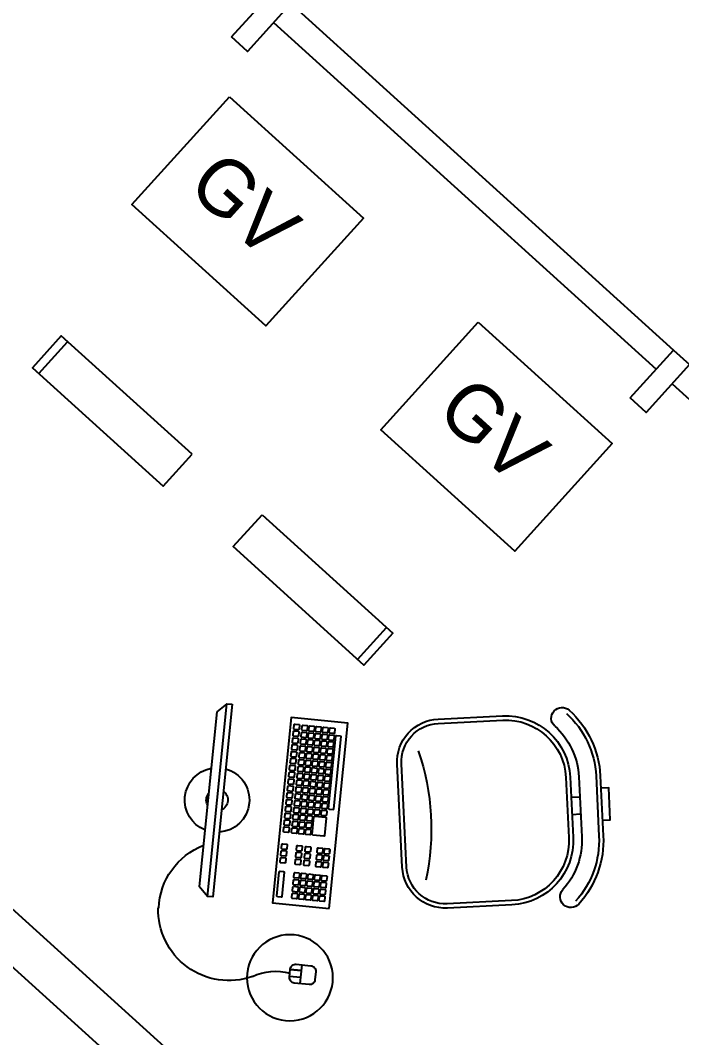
# Model space of a CAD drawing. Extents: x -1.7 to 87, y -33.6 to 19.
# Drawn here: x 76.214 to 77.751, y -8.897 to -6.532 of the extents above; entities that cross this region are included whole.
import ezdxf

# ---------------------------------------------------------------- set-up
doc = ezdxf.new("R2010")
doc.units = 0
for name, color, linetype in [('AR-ESQ', 2, 'Continuous'), ('AR-MOB', 2, 'Continuous'), ('AR-TXT', 2, 'Continuous')]:
    doc.layers.add(name, color=color, linetype=linetype)
doc.styles.add('1-125', font='stylu.ttf', dxfattribs={"height": 0.2})

# ---------------------------------------------------------------- blocks, each defined once
blk = doc.blocks.new('CADEIRA-S')
at = {"color": 2}
for p, q in [((0.0718, 0.2686), (-0.0682, 0.2686)), ((0.0718, 0.2186), (-0.0682, 0.2186)), ((0.0718, 0.1986), (-0.0682, 0.1986)), ((-0.2182, 0.0486), (-0.2182, -0.1014)), ((0.2218, -0.1014), (0.2218, 0.0486)), ((-0.1182, -0.2014), (0.1218, -0.2014))]:
    blk.add_line(p, q, dxfattribs=at)
at = {"color": 1}
for p, q in [((0.0718, 0.2586), (-0.0682, 0.2586)), ((-0.0148, 0.1986), (-0.0149, 0.2186)), ((0.0252, 0.1986), (0.0251, 0.2186)), ((0.0718, 0.1886), (-0.0682, 0.1886)), ((-0.2082, 0.0486), (-0.2082, -0.1014)), ((0.2118, -0.1014), (0.2118, 0.0486)), ((-0.1182, -0.1914), (0.1218, -0.1914))]:
    blk.add_line(p, q, dxfattribs=at)
at = {"color": 2}
blk.add_lwpolyline([(-0.032, 0.2686), (-0.032, 0.2867), (0.0426, 0.2867), (0.0426, 0.2686)], dxfattribs=at)
for centre, radius, start, end in [((-0.0682, 0.0486), 0.22, 90, 135), ((0.0718, 0.0486), 0.22, 45, 90), ((-0.0682, 0.0486), 0.17, 90, 135), ((0.0718, 0.0486), 0.17, 45, 90), ((-0.2061, 0.1864), 0.025, 135, 315), ((-0.0682, 0.0486), 0.15, 90, 180), ((0.0718, 0.0486), 0.15, 0, 90), ((0.2097, 0.1864), 0.025, 225, 45), ((-0.1182, -0.1014), 0.1, 180, 270), ((0.1218, -0.1014), 0.1, 270, 0)]:
    blk.add_arc(centre, radius, start, end, dxfattribs=at)
at = {"color": 1}
for centre, radius, start, end in [((-0.0682, 0.0486), 0.21, 90, 135), ((0.0718, 0.0486), 0.21, 45, 90), ((-0.0682, 0.0486), 0.14, 90, 180), ((0.0718, 0.0486), 0.14, 0, 90), ((-0.1182, -0.1014), 0.09, 180, 270), ((0.1218, -0.1014), 0.09, 270, 0), ((-0.0052, -0.6823), 0.5534, 73.6911, 105.2491)]:
    blk.add_arc(centre, radius, start, end, dxfattribs=at)
blk = doc.blocks.new('CPU')
at = {"color": 1}
blk.add_line((1.1721, 1.0512), (1.1721, 0.9512), dxfattribs=at)
blk.add_lwpolyline([(0.7821, 0.9512), (1.1921, 0.9512), (1.1921, 1.0512), (0.7821, 1.0512)], close=True, dxfattribs=at)
blk = doc.blocks.new('estacao de trabalho 290 x 150')
at = {"color": 252}
for p, q in [((-0.691, 0.7737), (-0.5904, 0.9098)), ((-0.681, 0.7663), (-0.5804, 0.9024)), ((-0.5808, 0.9046), (-0.5882, 0.9101)), ((-0.5718, 0.898), (-0.5753, 0.9006)), ((-0.6832, 0.7659), (-0.6907, 0.7714)), ((-0.6743, 0.7593), (-0.6777, 0.7619)), ((-0.6921, 0.7463), (-0.7165, 0.7132)), ((-0.6693, 0.7315), (-0.6898, 0.7467)), ((-0.7162, 0.711), (-0.6957, 0.6958)), ((-0.6934, 0.6962), (-0.669, 0.7293)), ((-0.7501, 0.6937), (-0.7475, 0.6972)), ((-0.7401, 0.6863), (-0.7375, 0.6898)), ((-0.7044, 0.5873), (-0.7381, 0.5416)), ((-0.7289, 0.5348), (-0.6952, 0.5804)), ((-0.6955, 0.5827), (-0.7022, 0.5876)), ((-0.7378, 0.5394), (-0.7311, 0.5345))]:
    blk.add_line(p, q, dxfattribs=at)
at = {"color": 2}
for p, q in [((-0.3423, 0.788), (-0.3379, 0.7583)), ((-0.3379, 0.7583), (-0.5801, 0.4305)), ((-0.8789, 0.4551), (-0.905, 0.4198)), ((-0.8758, 0.4167), (-0.8962, 0.4318)), ((-0.8666, 0.4291), (-0.887, 0.4442)), ((-0.887, 0.4442), (-0.8666, 0.4291)), ((-0.6097, 0.426), (-0.5801, 0.4305))]:
    blk.add_line(p, q, dxfattribs=at)
for points in [[(-0.8381, 0.5953), (-0.5809, 0.9435), (-0.4743, 0.8647), (-0.7315, 0.5165)], [(-1.45, 0), (1.45, 0), (1.45, 0.1), (-1.45, 0.1)]]:
    blk.add_lwpolyline(points, close=True, dxfattribs=at)
at = {"color": 252}
for points in [[(-0.5683, 0.8954), (-0.5753, 0.9006, 0.414214), (-0.5779, 0.9002), (-0.5831, 0.8932, 0.414214), (-0.5827, 0.8906), (-0.5757, 0.8854, 0.414214), (-0.5731, 0.8858), (-0.5679, 0.8928, 0.414214)], [(-0.5588, 0.9083), (-0.5658, 0.9134, 0.414214), (-0.5684, 0.913), (-0.5736, 0.9061, 0.414214), (-0.5732, 0.9034), (-0.5662, 0.8983, 0.414214), (-0.5636, 0.8987), (-0.5584, 0.9057, 0.414214)], [(-0.546, 0.8988), (-0.5529, 0.9039, 0.414214), (-0.5556, 0.9035), (-0.5607, 0.8966, 0.414214), (-0.5603, 0.8939), (-0.5533, 0.8888, 0.414214), (-0.5507, 0.8892), (-0.5456, 0.8962, 0.414214)], [(-0.5873, 0.8697), (-0.5943, 0.8748, 0.414214), (-0.5969, 0.8744), (-0.6021, 0.8675, 0.414214), (-0.6017, 0.8648), (-0.5947, 0.8597, 0.414214), (-0.5921, 0.8601), (-0.5869, 0.8671, 0.414214)], [(-0.5778, 0.8826), (-0.5848, 0.8877, 0.414214), (-0.5874, 0.8873), (-0.5926, 0.8804, 0.414214), (-0.5922, 0.8777), (-0.5852, 0.8726, 0.414214), (-0.5826, 0.873), (-0.5774, 0.8799, 0.414214)], [(-0.565, 0.8731), (-0.5719, 0.8782, 0.414214), (-0.5746, 0.8778), (-0.5797, 0.8708, 0.414214), (-0.5793, 0.8682), (-0.5724, 0.8631, 0.414214), (-0.5697, 0.8635), (-0.5646, 0.8704, 0.414214)], [(-0.5555, 0.8859), (-0.5624, 0.8911, 0.414214), (-0.5651, 0.8907), (-0.5702, 0.8837, 0.414214), (-0.5698, 0.8811), (-0.5629, 0.8759, 0.414214), (-0.5602, 0.8763), (-0.5551, 0.8833, 0.414214)], [(-0.5426, 0.8764), (-0.5495, 0.8816, 0.414214), (-0.5522, 0.8812), (-0.5573, 0.8742, 0.414214), (-0.5569, 0.8716), (-0.55, 0.8664, 0.414214), (-0.5473, 0.8668), (-0.5422, 0.8738, 0.414214)], [(-0.5331, 0.8893), (-0.54, 0.8944, 0.414214), (-0.5427, 0.894), (-0.5478, 0.8871, 0.414214), (-0.5474, 0.8844), (-0.5405, 0.8793, 0.414214), (-0.5378, 0.8797), (-0.5327, 0.8866, 0.414214)], [(-0.5202, 0.8798), (-0.5272, 0.8849, 0.414214), (-0.5298, 0.8845), (-0.535, 0.8776, 0.414214), (-0.5346, 0.8749), (-0.5276, 0.8698, 0.414214), (-0.525, 0.8702), (-0.5198, 0.8771, 0.414214)], [(-0.5073, 0.8703), (-0.5143, 0.8754, 0.414214), (-0.5169, 0.875), (-0.5221, 0.8681, 0.414214), (-0.5217, 0.8654), (-0.5147, 0.8603, 0.414214), (-0.5121, 0.8607), (-0.507, 0.8676, 0.414214)], [(-0.5969, 0.8568), (-0.6038, 0.862, 0.414214), (-0.6065, 0.8616), (-0.6116, 0.8546, 0.414214), (-0.6112, 0.852), (-0.6042, 0.8468, 0.414214), (-0.6016, 0.8472), (-0.5965, 0.8542, 0.414214)], [(-0.584, 0.8473), (-0.5909, 0.8525, 0.414214), (-0.5936, 0.8521), (-0.5987, 0.8451, 0.414214), (-0.5983, 0.8425), (-0.5914, 0.8373, 0.414214), (-0.5887, 0.8377), (-0.5836, 0.8447, 0.414214)], [(-0.5745, 0.8602), (-0.5814, 0.8653, 0.414214), (-0.5841, 0.8649), (-0.5892, 0.858, 0.414214), (-0.5888, 0.8553), (-0.5819, 0.8502, 0.414214), (-0.5792, 0.8506), (-0.5741, 0.8575, 0.414214)], [(-0.5616, 0.8507), (-0.5686, 0.8558, 0.414214), (-0.5712, 0.8554), (-0.5763, 0.8485, 0.414214), (-0.5759, 0.8458), (-0.569, 0.8407, 0.414214), (-0.5663, 0.8411), (-0.5612, 0.848, 0.414214)], [(-0.5521, 0.8636), (-0.5591, 0.8687, 0.414214), (-0.5617, 0.8683), (-0.5668, 0.8613, 0.414214), (-0.5664, 0.8587), (-0.5595, 0.8536, 0.414214), (-0.5568, 0.8539), (-0.5517, 0.8609, 0.414214)], [(-0.5392, 0.854), (-0.5462, 0.8592, 0.414214), (-0.5488, 0.8588), (-0.554, 0.8518, 0.414214), (-0.5536, 0.8492), (-0.5466, 0.844, 0.414214), (-0.544, 0.8444), (-0.5388, 0.8514, 0.414214)], [(-0.5297, 0.8669), (-0.5367, 0.8721, 0.414214), (-0.5393, 0.8717), (-0.5445, 0.8647, 0.414214), (-0.5441, 0.8621), (-0.5371, 0.8569, 0.414214), (-0.5345, 0.8573), (-0.5293, 0.8643, 0.414214)], [(-0.5169, 0.8574), (-0.5238, 0.8625, 0.414214), (-0.5265, 0.8621), (-0.5316, 0.8552, 0.414214), (-0.5312, 0.8525), (-0.5242, 0.8474, 0.414214), (-0.5216, 0.8478), (-0.5165, 0.8548, 0.414214)], [(-0.501, 0.8466), (-0.508, 0.8518, 0.414214), (-0.5106, 0.8514), (-0.5158, 0.8444, 0.414214), (-0.5154, 0.8418), (-0.5084, 0.8366, 0.414214), (-0.5058, 0.837), (-0.5006, 0.844, 0.414214)], [(-0.4915, 0.8595), (-0.4985, 0.8646, 0.414214), (-0.5011, 0.8642), (-0.5063, 0.8573, 0.414214), (-0.5059, 0.8546), (-0.4989, 0.8495, 0.414214), (-0.4963, 0.8499), (-0.4911, 0.8569, 0.414214)], [(-0.6159, 0.8311), (-0.6228, 0.8362, 0.414214), (-0.6255, 0.8358), (-0.6306, 0.8289, 0.414214), (-0.6302, 0.8262), (-0.6233, 0.8211, 0.414214), (-0.6206, 0.8215), (-0.6155, 0.8284, 0.414214)], [(-0.6064, 0.844), (-0.6133, 0.8491, 0.414214), (-0.616, 0.8487), (-0.6211, 0.8417, 0.414214), (-0.6207, 0.8391), (-0.6137, 0.834, 0.414214), (-0.6111, 0.8344), (-0.606, 0.8413, 0.414214)], [(-0.5935, 0.8345), (-0.6004, 0.8396, 0.414214), (-0.6031, 0.8392), (-0.6082, 0.8322, 0.414214), (-0.6078, 0.8296), (-0.6009, 0.8245, 0.414214), (-0.5982, 0.8249), (-0.5931, 0.8318, 0.414214)], [(-0.5806, 0.8249), (-0.5876, 0.8301, 0.414214), (-0.5902, 0.8297), (-0.5954, 0.8227, 0.414214), (-0.595, 0.8201), (-0.588, 0.8149, 0.414214), (-0.5854, 0.8153), (-0.5802, 0.8223, 0.414214)], [(-0.5711, 0.8378), (-0.5781, 0.843, 0.414214), (-0.5807, 0.8426), (-0.5859, 0.8356, 0.414214), (-0.5855, 0.833), (-0.5785, 0.8278, 0.414214), (-0.5759, 0.8282), (-0.5707, 0.8352, 0.414214)], [(-0.5582, 0.8283), (-0.5652, 0.8334, 0.414214), (-0.5678, 0.833), (-0.573, 0.8261, 0.414214), (-0.5726, 0.8234), (-0.5656, 0.8183, 0.414214), (-0.563, 0.8187), (-0.5578, 0.8257, 0.414214)], [(-0.5487, 0.8412), (-0.5557, 0.8463, 0.414214), (-0.5583, 0.8459), (-0.5635, 0.839, 0.414214), (-0.5631, 0.8363), (-0.5561, 0.8312, 0.414214), (-0.5535, 0.8316), (-0.5483, 0.8385, 0.414214)], [(-0.5359, 0.8317), (-0.5428, 0.8368, 0.414214), (-0.5455, 0.8364), (-0.5506, 0.8295, 0.414214), (-0.5502, 0.8268), (-0.5433, 0.8217, 0.414214), (-0.5406, 0.8221), (-0.5355, 0.829, 0.414214)], [(-0.5264, 0.8445), (-0.5333, 0.8497, 0.414214), (-0.536, 0.8493), (-0.5411, 0.8423, 0.414214), (-0.5407, 0.8397), (-0.5338, 0.8345, 0.414214), (-0.5311, 0.8349), (-0.526, 0.8419, 0.414214)], [(-0.5105, 0.8338), (-0.5175, 0.8389, 0.414214), (-0.5201, 0.8385), (-0.5253, 0.8315, 0.414214), (-0.5249, 0.8289), (-0.5179, 0.8238, 0.414214), (-0.5153, 0.8242), (-0.5101, 0.8311, 0.414214)], [(-0.6349, 0.8054), (-0.6418, 0.8105, 0.414214), (-0.6445, 0.8101), (-0.6496, 0.8031, 0.414214), (-0.6492, 0.8005), (-0.6423, 0.7954, 0.414214), (-0.6396, 0.7958), (-0.6345, 0.8027, 0.414214)], [(-0.6254, 0.8182), (-0.6323, 0.8234, 0.414214), (-0.635, 0.823), (-0.6401, 0.816, 0.414214), (-0.6397, 0.8134), (-0.6328, 0.8082, 0.414214), (-0.6301, 0.8086), (-0.625, 0.8156, 0.414214)], [(-0.6125, 0.8087), (-0.6195, 0.8139, 0.414214), (-0.6221, 0.8135), (-0.6272, 0.8065, 0.414214), (-0.6268, 0.8039), (-0.6199, 0.7987, 0.414214), (-0.6172, 0.7991), (-0.6121, 0.8061, 0.414214)], [(-0.603, 0.8216), (-0.61, 0.8267, 0.414214), (-0.6126, 0.8263), (-0.6177, 0.8194, 0.414214), (-0.6173, 0.8167), (-0.6104, 0.8116, 0.414214), (-0.6077, 0.812), (-0.6026, 0.8189, 0.414214)], [(-0.5996, 0.7992), (-0.6066, 0.8043, 0.414214), (-0.6092, 0.8039), (-0.6144, 0.797, 0.414214), (-0.614, 0.7943), (-0.607, 0.7892, 0.414214), (-0.6044, 0.7896), (-0.5992, 0.7966, 0.414214)], [(-0.5901, 0.8121), (-0.5971, 0.8172, 0.414214), (-0.5997, 0.8168), (-0.6049, 0.8099, 0.414214), (-0.6045, 0.8072), (-0.5975, 0.8021, 0.414214), (-0.5949, 0.8025), (-0.5897, 0.8094, 0.414214)], [(-0.5773, 0.8026), (-0.5842, 0.8077, 0.414214), (-0.5869, 0.8073), (-0.592, 0.8004, 0.414214), (-0.5916, 0.7977), (-0.5846, 0.7926, 0.414214), (-0.582, 0.793), (-0.5769, 0.7999, 0.414214)], [(-0.5678, 0.8154), (-0.5747, 0.8206, 0.414214), (-0.5774, 0.8202), (-0.5825, 0.8132, 0.414214), (-0.5821, 0.8106), (-0.5751, 0.8054, 0.414214), (-0.5725, 0.8058), (-0.5674, 0.8128, 0.414214)], [(-0.5549, 0.8059), (-0.5618, 0.8111, 0.414214), (-0.5645, 0.8107), (-0.5696, 0.8037, 0.414214), (-0.5692, 0.8011), (-0.5623, 0.7959, 0.414214), (-0.5596, 0.7963), (-0.5545, 0.8033, 0.414214)], [(-0.5454, 0.8188), (-0.5523, 0.8239, 0.414214), (-0.555, 0.8235), (-0.5601, 0.8166, 0.414214), (-0.5597, 0.8139), (-0.5528, 0.8088, 0.414214), (-0.5501, 0.8092), (-0.545, 0.8162, 0.414214)], [(-0.5295, 0.808), (-0.5365, 0.8132, 0.414214), (-0.5391, 0.8128), (-0.5443, 0.8058, 0.414214), (-0.5439, 0.8032), (-0.5369, 0.798, 0.414214), (-0.5343, 0.7984), (-0.5292, 0.8054, 0.414214)], [(-0.52, 0.8209), (-0.527, 0.826, 0.414214), (-0.5296, 0.8256), (-0.5348, 0.8187, 0.414214), (-0.5344, 0.816), (-0.5274, 0.8109, 0.414214), (-0.5248, 0.8113), (-0.5196, 0.8182, 0.414214)], [(-0.6539, 0.7796), (-0.6608, 0.7848, 0.414214), (-0.6635, 0.7844), (-0.6686, 0.7774, 0.414214), (-0.6682, 0.7748), (-0.6613, 0.7696, 0.414214), (-0.6586, 0.77), (-0.6535, 0.777, 0.414214)], [(-0.6444, 0.7925), (-0.6513, 0.7976, 0.414214), (-0.654, 0.7972), (-0.6591, 0.7903, 0.414214), (-0.6587, 0.7876), (-0.6518, 0.7825, 0.414214), (-0.6491, 0.7829), (-0.644, 0.7898, 0.414214)], [(-0.6315, 0.783), (-0.6385, 0.7881, 0.414214), (-0.6411, 0.7877), (-0.6463, 0.7808, 0.414214), (-0.6459, 0.7781), (-0.6389, 0.773, 0.414214), (-0.6363, 0.7734), (-0.6311, 0.7803, 0.414214)], [(-0.622, 0.7958), (-0.629, 0.801, 0.414214), (-0.6316, 0.8006), (-0.6368, 0.7936, 0.414214), (-0.6364, 0.791), (-0.6294, 0.7858, 0.414214), (-0.6268, 0.7862), (-0.6216, 0.7932, 0.414214)], [(-0.6091, 0.7863), (-0.6161, 0.7915, 0.414214), (-0.6187, 0.7911), (-0.6239, 0.7841, 0.414214), (-0.6235, 0.7815), (-0.6165, 0.7763, 0.414214), (-0.6139, 0.7767), (-0.6087, 0.7837, 0.414214)], [(-0.5963, 0.7768), (-0.6032, 0.782, 0.414214), (-0.6059, 0.7816), (-0.611, 0.7746, 0.414214), (-0.6106, 0.772), (-0.6037, 0.7668, 0.414214), (-0.601, 0.7672), (-0.5959, 0.7742, 0.414214)], [(-0.5868, 0.7897), (-0.5937, 0.7948, 0.414214), (-0.5964, 0.7944), (-0.6015, 0.7875, 0.414214), (-0.6011, 0.7848), (-0.5942, 0.7797, 0.414214), (-0.5915, 0.7801), (-0.5864, 0.7871, 0.414214)], [(-0.5739, 0.7802), (-0.5809, 0.7853, 0.414214), (-0.5835, 0.7849), (-0.5886, 0.778, 0.414214), (-0.5882, 0.7753), (-0.5813, 0.7702, 0.414214), (-0.5786, 0.7706), (-0.5735, 0.7775, 0.414214)], [(-0.5644, 0.7931), (-0.5713, 0.7982, 0.414214), (-0.574, 0.7978), (-0.5791, 0.7908, 0.414214), (-0.5787, 0.7882), (-0.5718, 0.7831, 0.414214), (-0.5691, 0.7835), (-0.564, 0.7904, 0.414214)], [(-0.5486, 0.7823), (-0.5555, 0.7874, 0.414214), (-0.5582, 0.787), (-0.5633, 0.7801, 0.414214), (-0.5629, 0.7774), (-0.556, 0.7723, 0.414214), (-0.5533, 0.7727), (-0.5482, 0.7796, 0.414214)], [(-0.5391, 0.7952), (-0.546, 0.8003, 0.414214), (-0.5487, 0.7999), (-0.5538, 0.7929, 0.414214), (-0.5534, 0.7903), (-0.5464, 0.7852, 0.414214), (-0.5438, 0.7856), (-0.5387, 0.7925, 0.414214)], [(-0.6729, 0.7539), (-0.6799, 0.759, 0.414214), (-0.6825, 0.7586), (-0.6877, 0.7517, 0.414214), (-0.6873, 0.749), (-0.6803, 0.7439, 0.414214), (-0.6777, 0.7443), (-0.6725, 0.7512, 0.414214)], [(-0.6634, 0.7667), (-0.6704, 0.7719, 0.414214), (-0.673, 0.7715), (-0.6781, 0.7645, 0.414214), (-0.6777, 0.7619), (-0.6708, 0.7567, 0.414214), (-0.6681, 0.7571), (-0.663, 0.7641, 0.414214)], [(-0.6505, 0.7572), (-0.6575, 0.7624, 0.414214), (-0.6601, 0.762), (-0.6653, 0.755, 0.414214), (-0.6649, 0.7524), (-0.6579, 0.7472, 0.414214), (-0.6553, 0.7476), (-0.6501, 0.7546, 0.414214)], [(-0.641, 0.7701), (-0.648, 0.7752, 0.414214), (-0.6506, 0.7748), (-0.6558, 0.7679, 0.414214), (-0.6554, 0.7652), (-0.6484, 0.7601, 0.414214), (-0.6458, 0.7605), (-0.6406, 0.7675, 0.414214)], [(-0.6282, 0.7606), (-0.6351, 0.7657, 0.414214), (-0.6378, 0.7653), (-0.6429, 0.7584, 0.414214), (-0.6425, 0.7557), (-0.6355, 0.7506, 0.414214), (-0.6329, 0.751), (-0.6278, 0.758, 0.414214)], [(-0.6187, 0.7735), (-0.6256, 0.7786, 0.414214), (-0.6283, 0.7782), (-0.6334, 0.7713, 0.414214), (-0.633, 0.7686), (-0.626, 0.7635, 0.414214), (-0.6234, 0.7639), (-0.6183, 0.7708, 0.414214)], [(-0.6058, 0.764), (-0.6127, 0.7691, 0.414214), (-0.6154, 0.7687), (-0.6205, 0.7617, 0.414214), (-0.6201, 0.7591), (-0.6132, 0.754, 0.414214), (-0.6105, 0.7544), (-0.6054, 0.7613, 0.414214)], [(-0.5929, 0.7545), (-0.5999, 0.7596, 0.414214), (-0.6025, 0.7592), (-0.6077, 0.7522, 0.414214), (-0.6073, 0.7496), (-0.6003, 0.7445, 0.414214), (-0.5977, 0.7449), (-0.5925, 0.7518, 0.414214)], [(-0.5834, 0.7673), (-0.5904, 0.7725, 0.414214), (-0.593, 0.7721), (-0.5981, 0.7651, 0.414214), (-0.5977, 0.7625), (-0.5908, 0.7573, 0.414214), (-0.5881, 0.7577), (-0.583, 0.7647, 0.414214)], [(-0.5676, 0.7566), (-0.5745, 0.7617, 0.414214), (-0.5772, 0.7613), (-0.5823, 0.7543, 0.414214), (-0.5819, 0.7517), (-0.575, 0.7465, 0.414214), (-0.5723, 0.7469), (-0.5672, 0.7539, 0.414214)], [(-0.5581, 0.7694), (-0.565, 0.7746, 0.414214), (-0.5677, 0.7742), (-0.5728, 0.7672, 0.414214), (-0.5724, 0.7646), (-0.5655, 0.7594, 0.414214), (-0.5628, 0.7598), (-0.5577, 0.7668, 0.414214)], [(-0.66, 0.7444), (-0.667, 0.7495, 0.414214), (-0.6696, 0.7491), (-0.6748, 0.7422, 0.414214), (-0.6744, 0.7395), (-0.6674, 0.7344, 0.414214), (-0.6648, 0.7348), (-0.6596, 0.7417, 0.414214)], [(-0.6472, 0.7349), (-0.6541, 0.74, 0.414214), (-0.6568, 0.7396), (-0.6619, 0.7326, 0.414214), (-0.6615, 0.73), (-0.6546, 0.7249, 0.414214), (-0.6519, 0.7253), (-0.6468, 0.7322, 0.414214)], [(-0.6377, 0.7477), (-0.6446, 0.7529, 0.414214), (-0.6473, 0.7525), (-0.6524, 0.7455, 0.414214), (-0.652, 0.7429), (-0.6451, 0.7377, 0.414214), (-0.6424, 0.7381), (-0.6373, 0.7451, 0.414214)], [(-0.6248, 0.7382), (-0.6317, 0.7434, 0.414214), (-0.6344, 0.743), (-0.6395, 0.736, 0.414214), (-0.6391, 0.7334), (-0.6322, 0.7282, 0.414214), (-0.6295, 0.7286), (-0.6244, 0.7356, 0.414214)], [(-0.6153, 0.7511), (-0.6222, 0.7562, 0.414214), (-0.6249, 0.7558), (-0.63, 0.7489, 0.414214), (-0.6296, 0.7462), (-0.6227, 0.7411, 0.414214), (-0.62, 0.7415), (-0.6149, 0.7484, 0.414214)], [(-0.6119, 0.7287), (-0.6189, 0.7339, 0.414214), (-0.6215, 0.7335), (-0.6267, 0.7265, 0.414214), (-0.6263, 0.7239), (-0.6193, 0.7187, 0.414214), (-0.6167, 0.7191), (-0.6115, 0.7261, 0.414214)], [(-0.6024, 0.7416), (-0.6094, 0.7467, 0.414214), (-0.612, 0.7463), (-0.6172, 0.7394, 0.414214), (-0.6168, 0.7367), (-0.6098, 0.7316, 0.414214), (-0.6072, 0.732), (-0.602, 0.7389, 0.414214)], [(-0.5866, 0.7308), (-0.5935, 0.7359, 0.414214), (-0.5962, 0.7356), (-0.6013, 0.7286, 0.414214), (-0.6009, 0.7259), (-0.594, 0.7208, 0.414214), (-0.5913, 0.7212), (-0.5862, 0.7282, 0.414214)], [(-0.5771, 0.7437), (-0.584, 0.7488, 0.414214), (-0.5867, 0.7484), (-0.5918, 0.7415, 0.414214), (-0.5914, 0.7388), (-0.5845, 0.7337, 0.414214), (-0.5818, 0.7341), (-0.5767, 0.741, 0.414214)], [(-0.6662, 0.7091), (-0.6731, 0.7143, 0.414214), (-0.6758, 0.7139), (-0.6809, 0.7069, 0.414214), (-0.6805, 0.7043), (-0.6736, 0.6991, 0.414214), (-0.6709, 0.6995), (-0.6658, 0.7065, 0.414214)], [(-0.6567, 0.722), (-0.6636, 0.7271, 0.414214), (-0.6663, 0.7267), (-0.6714, 0.7198, 0.414214), (-0.671, 0.7171), (-0.6641, 0.712, 0.414214), (-0.6614, 0.7124), (-0.6563, 0.7193, 0.414214)], [(-0.6438, 0.7125), (-0.6508, 0.7176, 0.414214), (-0.6534, 0.7172), (-0.6586, 0.7103, 0.414214), (-0.6582, 0.7076), (-0.6512, 0.7025, 0.414214), (-0.6486, 0.7029), (-0.6434, 0.7098, 0.414214)], [(-0.6343, 0.7254), (-0.6413, 0.7305, 0.414214), (-0.6439, 0.7301), (-0.649, 0.7231, 0.414214), (-0.6486, 0.7205), (-0.6417, 0.7154, 0.414214), (-0.639, 0.7158), (-0.6339, 0.7227, 0.414214)], [(-0.6214, 0.7158), (-0.6284, 0.721, 0.414214), (-0.631, 0.7206), (-0.6362, 0.7136, 0.414214), (-0.6358, 0.711), (-0.6288, 0.7058, 0.414214), (-0.6262, 0.7062), (-0.621, 0.7132, 0.414214)], [(-0.6056, 0.7051), (-0.6126, 0.7102, 0.414214), (-0.6152, 0.7098), (-0.6203, 0.7029, 0.414214), (-0.6199, 0.7002), (-0.613, 0.6951, 0.414214), (-0.6103, 0.6955), (-0.6052, 0.7024, 0.414214)], [(-0.5961, 0.7179), (-0.6031, 0.7231, 0.414214), (-0.6057, 0.7227), (-0.6108, 0.7157, 0.414214), (-0.6104, 0.7131), (-0.6035, 0.7079, 0.414214), (-0.6008, 0.7083), (-0.5957, 0.7153, 0.414214)], [(-0.7379, 0.6924), (-0.7448, 0.6976, 0.414214), (-0.7475, 0.6972), (-0.7526, 0.6902, 0.414214), (-0.7522, 0.6876), (-0.7453, 0.6824, 0.414214), (-0.7426, 0.6828), (-0.7375, 0.6898, 0.414214)], [(-0.725, 0.6829), (-0.732, 0.6881, 0.414214), (-0.7346, 0.6877), (-0.7398, 0.6807, 0.414214), (-0.7394, 0.6781), (-0.7324, 0.6729, 0.414214), (-0.7298, 0.6733), (-0.7246, 0.6803, 0.414214)], [(-0.6757, 0.6963), (-0.6826, 0.7014, 0.414214), (-0.6853, 0.701), (-0.6904, 0.694, 0.414214), (-0.69, 0.6914), (-0.6831, 0.6863, 0.414214), (-0.6804, 0.6867), (-0.6753, 0.6936, 0.414214)], [(-0.6628, 0.6867), (-0.6698, 0.6919, 0.414214), (-0.6724, 0.6915), (-0.6776, 0.6845, 0.414214), (-0.6772, 0.6819), (-0.6702, 0.6767, 0.414214), (-0.6676, 0.6771), (-0.6624, 0.6841, 0.414214)], [(-0.6533, 0.6996), (-0.6603, 0.7048, 0.414214), (-0.6629, 0.7044), (-0.6681, 0.6974, 0.414214), (-0.6677, 0.6948), (-0.6607, 0.6896, 0.414214), (-0.6581, 0.69), (-0.6529, 0.697, 0.414214)], [(-0.6405, 0.6901), (-0.6474, 0.6952, 0.414214), (-0.65, 0.6948), (-0.6552, 0.6879, 0.414214), (-0.6548, 0.6852), (-0.6478, 0.6801, 0.414214), (-0.6452, 0.6805), (-0.6401, 0.6875, 0.414214)], [(-0.6309, 0.703), (-0.6379, 0.7081, 0.414214), (-0.6405, 0.7077), (-0.6457, 0.7008, 0.414214), (-0.6453, 0.6981), (-0.6383, 0.693, 0.414214), (-0.6357, 0.6934), (-0.6305, 0.7003, 0.414214)], [(-0.6151, 0.6922), (-0.6221, 0.6973, 0.414214), (-0.6247, 0.6969), (-0.6299, 0.69, 0.414214), (-0.6295, 0.6873), (-0.6225, 0.6822, 0.414214), (-0.6199, 0.6826), (-0.6147, 0.6896, 0.414214)], [(-0.7569, 0.6667), (-0.7639, 0.6718, 0.414214), (-0.7665, 0.6714), (-0.7716, 0.6645, 0.414214), (-0.7713, 0.6618), (-0.7643, 0.6567, 0.414214), (-0.7617, 0.6571), (-0.7565, 0.664, 0.414214)], [(-0.7474, 0.6796), (-0.7544, 0.6847, 0.414214), (-0.757, 0.6843), (-0.7621, 0.6773, 0.414214), (-0.7617, 0.6747), (-0.7548, 0.6696, 0.414214), (-0.7521, 0.67), (-0.747, 0.6769, 0.414214)], [(-0.744, 0.6572), (-0.751, 0.6623, 0.414214), (-0.7536, 0.6619), (-0.7588, 0.655, 0.414214), (-0.7584, 0.6523), (-0.7514, 0.6472, 0.414214), (-0.7488, 0.6476), (-0.7436, 0.6545, 0.414214)], [(-0.7345, 0.6701), (-0.7415, 0.6752, 0.414214), (-0.7441, 0.6748), (-0.7493, 0.6678, 0.414214), (-0.7489, 0.6652), (-0.7419, 0.6601, 0.414214), (-0.7393, 0.6605), (-0.7341, 0.6674, 0.414214)], [(-0.7021, 0.6664), (-0.7091, 0.6715, 0.414214), (-0.7117, 0.6711), (-0.7169, 0.6641, 0.414214), (-0.7165, 0.6615), (-0.7095, 0.6564, 0.414214), (-0.7069, 0.6568), (-0.7017, 0.6637, 0.414214)], [(-0.65, 0.6772), (-0.6569, 0.6824, 0.414214), (-0.6596, 0.682), (-0.6647, 0.675, 0.414214), (-0.6643, 0.6724), (-0.6573, 0.6672, 0.414214), (-0.6547, 0.6676), (-0.6496, 0.6746, 0.414214)], [(-0.6341, 0.6665), (-0.6411, 0.6716, 0.414214), (-0.6437, 0.6712), (-0.6489, 0.6643, 0.414214), (-0.6485, 0.6616), (-0.6415, 0.6565, 0.414214), (-0.6389, 0.6569), (-0.6337, 0.6638, 0.414214)], [(-0.6246, 0.6793), (-0.6316, 0.6845, 0.414214), (-0.6342, 0.6841), (-0.6394, 0.6771, 0.414214), (-0.639, 0.6745), (-0.632, 0.6693, 0.414214), (-0.6294, 0.6697), (-0.6242, 0.6767, 0.414214)], [(-0.7752, 0.6418), (-0.7822, 0.647, 0.414214), (-0.7848, 0.6466), (-0.79, 0.6396, 0.414214), (-0.7896, 0.637), (-0.7826, 0.6318, 0.414214), (-0.78, 0.6322), (-0.7748, 0.6392, 0.414214)], [(-0.7211, 0.6406), (-0.7281, 0.6458, 0.414214), (-0.7307, 0.6454), (-0.7359, 0.6384, 0.414214), (-0.7355, 0.6358), (-0.7285, 0.6306, 0.414214), (-0.7259, 0.631), (-0.7207, 0.638, 0.414214)], [(-0.7116, 0.6535), (-0.7186, 0.6586, 0.414214), (-0.7212, 0.6582), (-0.7264, 0.6513, 0.414214), (-0.726, 0.6486), (-0.719, 0.6435, 0.414214), (-0.7164, 0.6439), (-0.7112, 0.6508, 0.414214)], [(-0.6952, 0.6419), (-0.7022, 0.647, 0.414214), (-0.7048, 0.6466), (-0.7099, 0.6397, 0.414214), (-0.7095, 0.637), (-0.7026, 0.6319, 0.414214), (-0.6999, 0.6323), (-0.6948, 0.6392, 0.414214)], [(-0.6857, 0.6548), (-0.6927, 0.6599, 0.414214), (-0.6953, 0.6595), (-0.7004, 0.6525, 0.414214), (-0.7, 0.6499), (-0.6931, 0.6448, 0.414214), (-0.6904, 0.6451), (-0.6853, 0.6521, 0.414214)], [(-0.6575, 0.6343), (-0.6645, 0.6395, 0.414214), (-0.6671, 0.6391), (-0.6723, 0.6321, 0.414214), (-0.6719, 0.6295), (-0.6649, 0.6243, 0.414214), (-0.6623, 0.6247), (-0.6571, 0.6317, 0.414214)], [(-0.7942, 0.6161), (-0.8012, 0.6212, 0.414214), (-0.8038, 0.6208), (-0.809, 0.6139, 0.414214), (-0.8086, 0.6112), (-0.8016, 0.6061, 0.414214), (-0.799, 0.6065), (-0.7938, 0.6135, 0.414214)], [(-0.7847, 0.629), (-0.7917, 0.6341, 0.414214), (-0.7943, 0.6337), (-0.7995, 0.6268, 0.414214), (-0.7991, 0.6241), (-0.7921, 0.619, 0.414214), (-0.7895, 0.6194), (-0.7843, 0.6263, 0.414214)], [(-0.7719, 0.6195), (-0.7788, 0.6246, 0.414214), (-0.7815, 0.6242), (-0.7866, 0.6173, 0.414214), (-0.7862, 0.6146), (-0.7793, 0.6095, 0.414214), (-0.7766, 0.6099), (-0.7715, 0.6168, 0.414214)], [(-0.7624, 0.6323), (-0.7693, 0.6375, 0.414214), (-0.772, 0.6371), (-0.7771, 0.6301, 0.414214), (-0.7767, 0.6275), (-0.7698, 0.6223, 0.414214), (-0.7671, 0.6227), (-0.762, 0.6297, 0.414214)], [(-0.759, 0.61), (-0.766, 0.6151, 0.414214), (-0.7686, 0.6147), (-0.7737, 0.6077, 0.414214), (-0.7733, 0.6051), (-0.7664, 0.6, 0.414214), (-0.7637, 0.6004), (-0.7586, 0.6073, 0.414214)], [(-0.7495, 0.6228), (-0.7564, 0.628, 0.414214), (-0.7591, 0.6276), (-0.7642, 0.6206, 0.414214), (-0.7638, 0.618), (-0.7569, 0.6128, 0.414214), (-0.7542, 0.6132), (-0.7491, 0.6202, 0.414214)], [(-0.7366, 0.6133), (-0.7436, 0.6185, 0.414214), (-0.7462, 0.6181), (-0.7514, 0.6111, 0.414214), (-0.751, 0.6085), (-0.744, 0.6033, 0.414214), (-0.7414, 0.6037), (-0.7362, 0.6107, 0.414214)], [(-0.7047, 0.629), (-0.7117, 0.6342, 0.414214), (-0.7143, 0.6338), (-0.7195, 0.6268, 0.414214), (-0.7191, 0.6242), (-0.7121, 0.619, 0.414214), (-0.7095, 0.6194), (-0.7043, 0.6264, 0.414214)], [(-0.667, 0.6215), (-0.674, 0.6266, 0.414214), (-0.6766, 0.6262), (-0.6818, 0.6192, 0.414214), (-0.6814, 0.6166), (-0.6744, 0.6115, 0.414214), (-0.6718, 0.6119), (-0.6666, 0.6188, 0.414214)], [(-0.8038, 0.6032), (-0.8107, 0.6084, 0.414214), (-0.8134, 0.608), (-0.8185, 0.601, 0.414214), (-0.8181, 0.5984), (-0.8111, 0.5932, 0.414214), (-0.8085, 0.5936), (-0.8034, 0.6006, 0.414214)], [(-0.7909, 0.5937), (-0.7978, 0.5989, 0.414214), (-0.8005, 0.5985), (-0.8056, 0.5915, 0.414214), (-0.8052, 0.5889), (-0.7983, 0.5837, 0.414214), (-0.7956, 0.5841), (-0.7905, 0.5911, 0.414214)], [(-0.7814, 0.6066), (-0.7883, 0.6117, 0.414214), (-0.791, 0.6113), (-0.7961, 0.6044, 0.414214), (-0.7957, 0.6017), (-0.7888, 0.5966, 0.414214), (-0.7861, 0.597), (-0.781, 0.604, 0.414214)], [(-0.7685, 0.5971), (-0.7755, 0.6022, 0.414214), (-0.7781, 0.6018), (-0.7832, 0.5949, 0.414214), (-0.7828, 0.5922), (-0.7759, 0.5871, 0.414214), (-0.7732, 0.5875), (-0.7681, 0.5944, 0.414214)], [(-0.7556, 0.5876), (-0.7626, 0.5927, 0.414214), (-0.7652, 0.5923), (-0.7704, 0.5854, 0.414214), (-0.77, 0.5827), (-0.763, 0.5776, 0.414214), (-0.7604, 0.578), (-0.7552, 0.5849, 0.414214)], [(-0.7461, 0.6005), (-0.7531, 0.6056, 0.414214), (-0.7557, 0.6052), (-0.7609, 0.5982, 0.414214), (-0.7605, 0.5956), (-0.7535, 0.5905, 0.414214), (-0.7509, 0.5909), (-0.7457, 0.5978, 0.414214)], [(-0.7333, 0.5909), (-0.7402, 0.5961, 0.414214), (-0.7429, 0.5957), (-0.748, 0.5887, 0.414214), (-0.7476, 0.5861), (-0.7407, 0.5809, 0.414214), (-0.738, 0.5813), (-0.7329, 0.5883, 0.414214)], [(-0.7238, 0.6038), (-0.7307, 0.609, 0.414214), (-0.7334, 0.6086), (-0.7385, 0.6016, 0.414214), (-0.7381, 0.599), (-0.7311, 0.5938, 0.414214), (-0.7285, 0.5942), (-0.7234, 0.6012, 0.414214)], [(-0.6766, 0.6086), (-0.6835, 0.6137, 0.414214), (-0.6862, 0.6133), (-0.6913, 0.6064, 0.414214), (-0.6909, 0.6037), (-0.6839, 0.5986, 0.414214), (-0.6813, 0.599), (-0.6762, 0.6059, 0.414214)], [(-0.778, 0.5842), (-0.785, 0.5894, 0.414214), (-0.7876, 0.589), (-0.7928, 0.582, 0.414214), (-0.7924, 0.5794), (-0.7854, 0.5742, 0.414214), (-0.7828, 0.5746), (-0.7776, 0.5816, 0.414214)], [(-0.7651, 0.5747), (-0.7721, 0.5799, 0.414214), (-0.7747, 0.5795), (-0.7799, 0.5725, 0.414214), (-0.7795, 0.5699), (-0.7725, 0.5647, 0.414214), (-0.7699, 0.5651), (-0.7647, 0.5721, 0.414214)], [(-0.7523, 0.5652), (-0.7592, 0.5703, 0.414214), (-0.7619, 0.5699), (-0.767, 0.563, 0.414214), (-0.7666, 0.5603), (-0.7597, 0.5552, 0.414214), (-0.757, 0.5556), (-0.7519, 0.5626, 0.414214)], [(-0.7428, 0.5781), (-0.7497, 0.5832, 0.414214), (-0.7524, 0.5828), (-0.7575, 0.5759, 0.414214), (-0.7571, 0.5732), (-0.7502, 0.5681, 0.414214), (-0.7475, 0.5685), (-0.7424, 0.5754, 0.414214)]]:
    blk.add_lwpolyline(points, format="xyb", close=True, dxfattribs=at)
at = {"color": 1}
blk.add_lwpolyline([(-0.3524, 0.7954), (-0.6198, 0.4335), (-0.6097, 0.426), (-0.3423, 0.788)], close=True, dxfattribs=at)
at = {"color": 2}
blk.add_lwpolyline([(-0.925, 0.4502, 0.414214), (-0.9224, 0.4327), (-0.8947, 0.4122, 0.414214), (-0.8772, 0.4148), (-0.8659, 0.43, 0.414214), (-0.8686, 0.4475), (-0.8963, 0.468, 0.414214), (-0.9138, 0.4654)], format="xyb", close=True, dxfattribs=at)
at = {"color": 1}
blk.add_circle((-0.8788, 0.4144), 0.1, dxfattribs=at)
at = {"color": 252}
for centre, start, end in [((-0.5891, 0.9088), 53.544, 143.544), ((-0.5817, 0.9033), 323.544, 53.544), ((-0.6897, 0.7727), 143.544, 233.544), ((-0.6823, 0.7672), 233.544, 323.544), ((-0.6908, 0.7454), 53.544, 143.544), ((-0.7153, 0.7123), 143.544, 233.544), ((-0.6703, 0.7302), 323.544, 53.544), ((-0.6947, 0.6971), 233.544, 323.544), ((-0.7031, 0.5863), 53.544, 143.544), ((-0.6965, 0.5814), 323.544, 53.544), ((-0.7368, 0.5407), 143.544, 233.544), ((-0.7302, 0.5358), 233.544, 323.544)]:
    blk.add_arc(centre, 0.0016, start, end, dxfattribs=at)
at = {"color": 1}
for radius, start, end in [(0.075, 63.138, 223.9499), (0.075, 249.9739, 37.114), (0.025, 83.544, 203.544), (0.025, 291.5959, 355.492)]:
    blk.add_arc((-0.476, 0.607), radius, start, end, dxfattribs=at)
at = {"color": 2}
for centre, radius, start, end in [((-0.6697, 0.4348), 0.1637, 320.1264, 26.4045), ((-0.9266, 0.3121), 0.1233, 21.9141, 63.4984), ((-0.6679, 0.436), 0.164, 208.3713, 319.659)]:
    blk.add_arc(centre, radius, start, end, dxfattribs=at)
at = {"extrusion": (0, 0, -1), "xscale": -1, "zscale": -1, "rotation": 314.9999999999914}
blk.add_blockref('CADEIRA-S', (0.9586, 1.0061), dxfattribs=at)
at = {"rotation": 180.0250248330859}
blk.add_blockref('CPU', (0.6734, 2.1201), dxfattribs=at)
at = {"xscale": -1, "rotation": 179.974975166914}
blk.add_blockref('CPU', (-0.675, 2.115), dxfattribs=at)
blk = doc.blocks.new('gaveteiro')
at = {"color": 2}
blk.add_lwpolyline([(-0.21, 0.3375), (0.21, 0.3375), (0.21, 0), (-0.21, 0)], close=True, dxfattribs=at)
blk.add_text('GV', height=0.13125, dxfattribs=at).set_placement((-0.1427, 0.1105))

msp = doc.modelspace()

# ---------------------------------------------------------------- linework, layer by layer
at = {"layer": 'AR-ESQ'}
for points in [[(76.7053, -6.5706), (76.806, -6.4594), (76.8431, -6.493), (76.7424, -6.6041)], [(77.6316, -7.4099), (77.7323, -7.2987), (77.7694, -7.3323), (77.6687, -7.4435)]]:
    msp.add_lwpolyline(points, close=True, dxfattribs=at)
at = {"layer": 'AR-ESQ', "color": 1}
msp.add_lwpolyline([(76.8431, -6.493), (77.7323, -7.2987)], dxfattribs=at)
at = {"layer": 'AR-ESQ'}
for points in [[(76.8028, -6.5374), (77.692, -7.3432)], [(77.7291, -7.3768), (78.6183, -8.1825)]]:
    msp.add_lwpolyline(points, dxfattribs=at)

# ---------------------------------------------------------------- block references
at = {"layer": 'AR-MOB', "xscale": -1, "rotation": 317.8191666666414}
msp.add_blockref('estacao de trabalho 290 x 150', (75.9112, -8.4746), dxfattribs=at)
at = {"layer": 'AR-MOB', "rotation": 317.8191666666629}
for p in [(76.6294, -7.1012), (77.2074, -7.6249)]:
    msp.add_blockref('gaveteiro', p, dxfattribs=at)

# ---------------------------------------------------------------- texts
at = {"layer": 'AR-TXT', "color": 2, "insert": (78.6335, -6.1769), "char_height": 0.2, "attachment_point": 5, "rotation": 315.9898, "style": '1-125'}
msp.add_mtext('{\\H2x;Sac/ Dicon/Secof\\PServiço de \\PAnálise de Conformidade}', dxfattribs=at)

doc.saveas('drawing.dxf')
